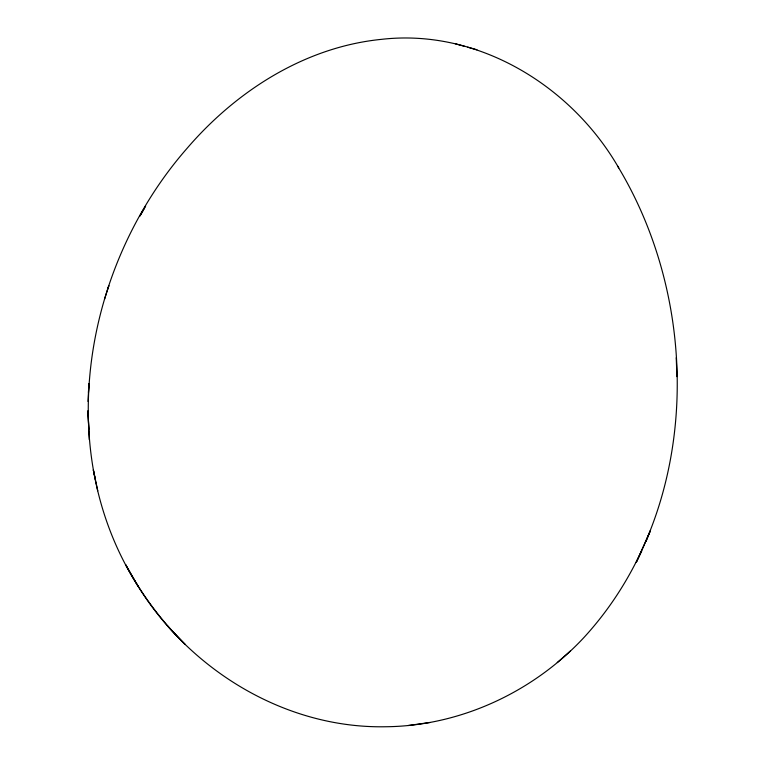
<?xml version="1.0" encoding="UTF-8"?>
<svg xmlns="http://www.w3.org/2000/svg" width="765" height="765" viewBox="0 0 765 765"><rect width="100%" height="100%" fill="white"/><g stroke="black" fill="none" stroke-linecap="round" stroke-linejoin="round"><path stroke-width="1.15" d="M618.761 167.956C571.57 85.757 477.848 28.286 381.563 39.34C305.015 46.942 236.213 91.006 186.899 148.525C84.227 265.751 51.542 450.394 137.872 585.913C189.978 670.245 285.422 728.672 385.742 726.75C460.597 725.995 533.387 691.904 584.144 637.293C699.497 511.431 704.106 308.706 617.613 166.072M88.463 392.531L88.874 383.638L88.042 401.482M107.817 288.931L108.85 285.67L104.499 299.316M646.167 541.037L646.004 541.496L650.298 530.862L636.27 562.399L641.739 551.029M144.728 207.592L139.938 215.998L145.637 206.043M557.274 662.557L570.298 651.072M408.185 725.516L430.016 722.476M455.424 43.796L464.604 46.349M467.664 47.181L476.958 49.763M167.516 625.885L185.168 644.513C161.492 621.123 141.391 594.223 125.766 564.828L137.872 585.913M95.309 479.215L93.32 469.825L97.748 490.795M88.826 429.165L87.965 410.795L89.304 439.712M676.958 376.657L676.231 357.771"/></g></svg>
